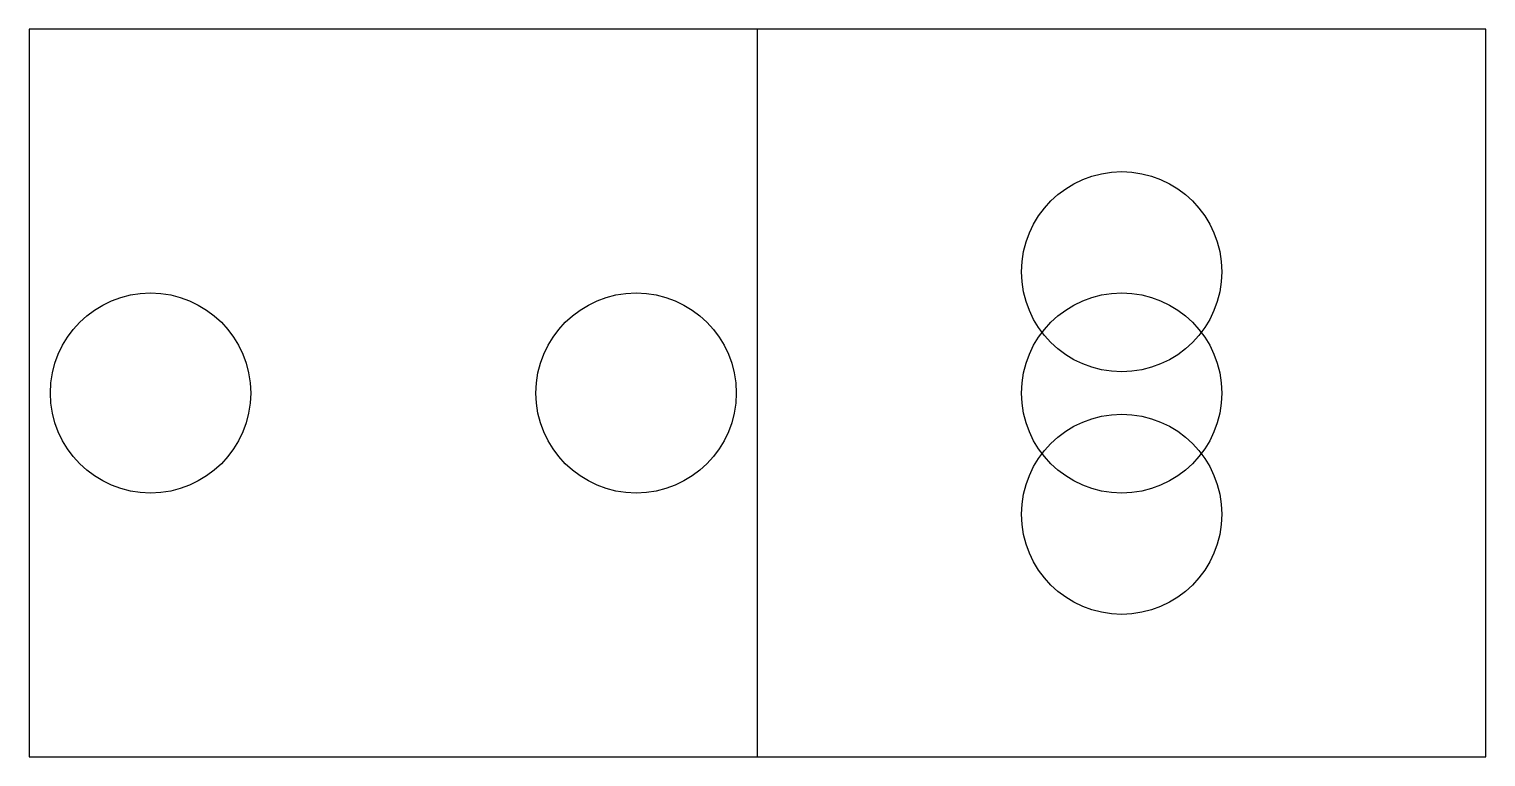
# Model space of a CAD drawing. Header units: millimetres. Extents: x 0 to 48, y 0 to 24.
import ezdxf

# ---------------------------------------------------------------- set-up
doc = ezdxf.new("R2010")
doc.units = ezdxf.units.MM
doc.layers.add('BEND', color=1, linetype='Continuous')
doc.layers.add('CUT', color=7, linetype='Continuous')

msp = doc.modelspace()

# ---------------------------------------------------------------- linework, layer by layer
at = {"layer": 'BEND'}
msp.add_line((24, 0), (24, 24), dxfattribs=at)
at = {"layer": 'CUT'}
msp.add_lwpolyline([(0, 0), (48, 0), (48, 24), (0, 24)], close=True, dxfattribs=at)
for centre in [(36, 16), (4, 12), (20, 12), (36, 12), (36, 8)]:
    msp.add_circle(centre, 3.3, dxfattribs=at)

doc.saveas('drawing.dxf')
